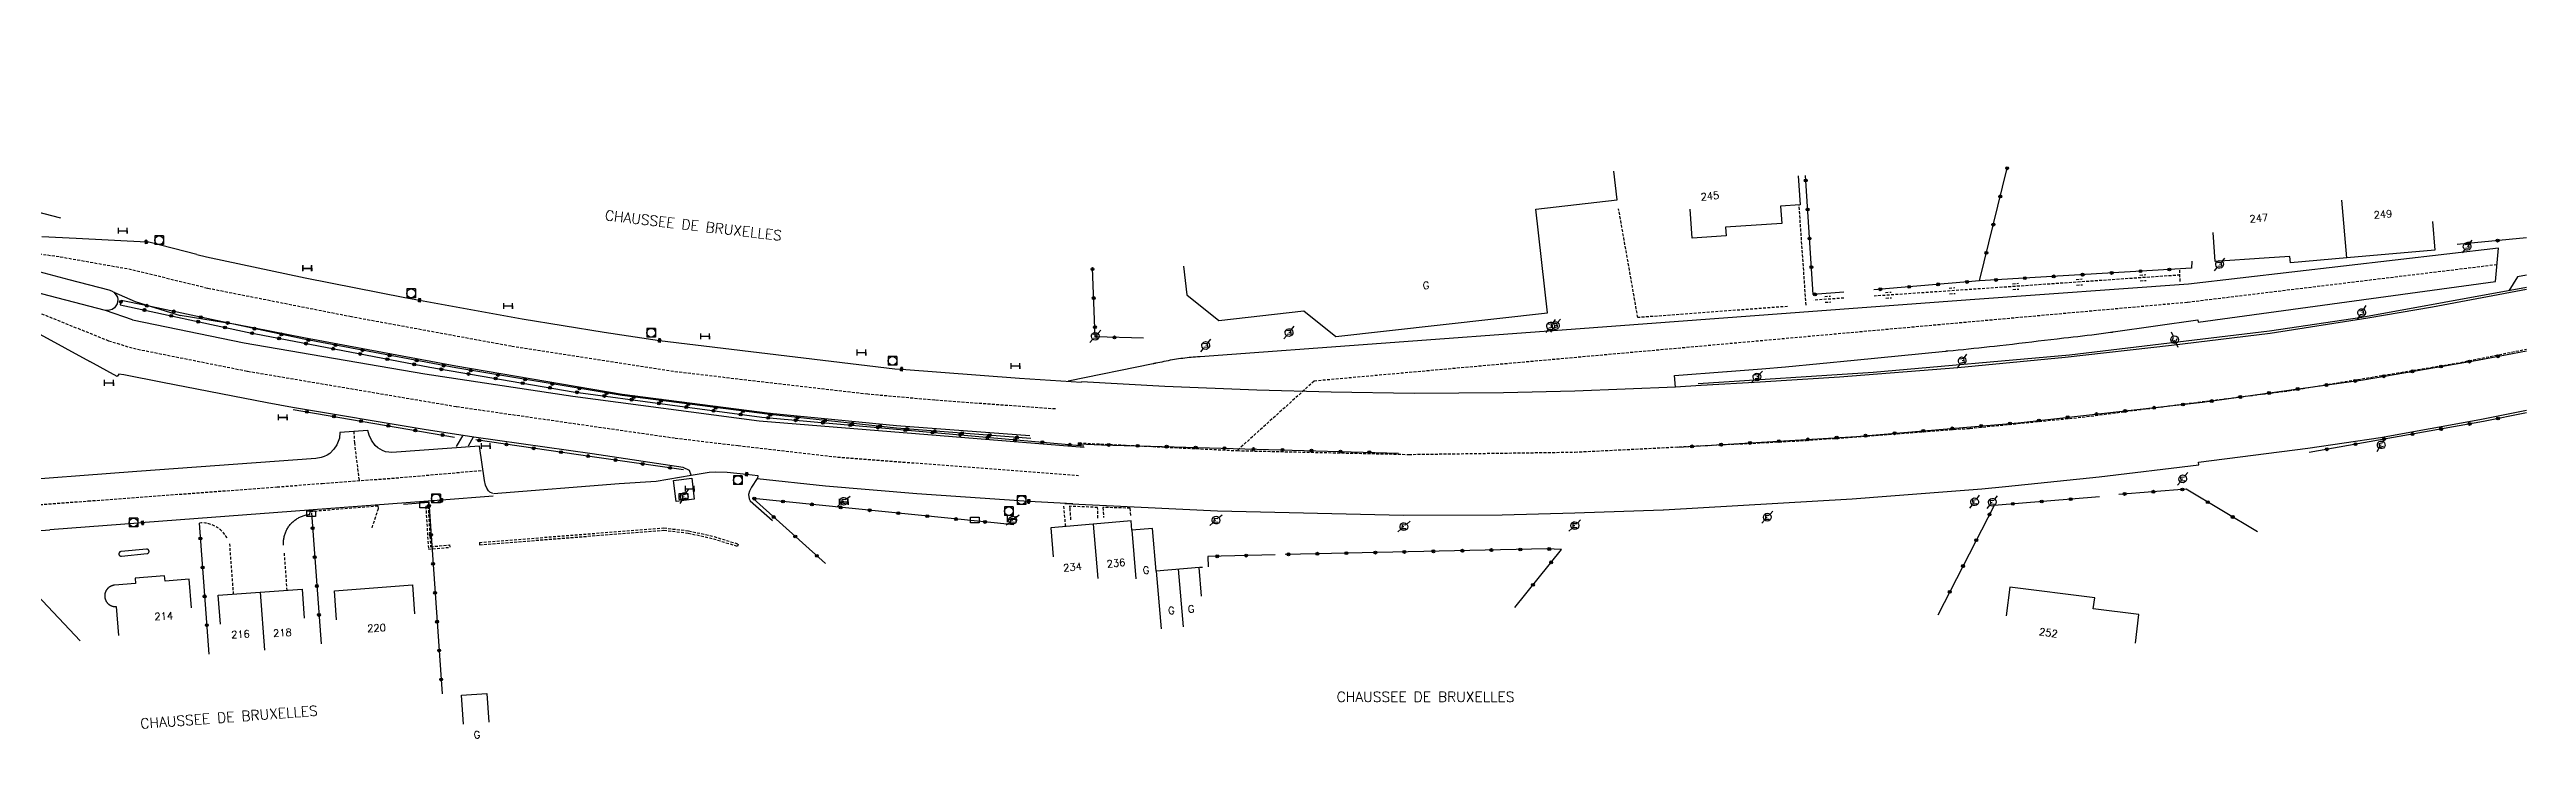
# Model space of a CAD drawing. Header units: millimetres. Extents: x 109000 to 110000, y 146999 to 148000.
# Drawn here: x 109572.7 to 110000, y 147354.7 to 147473.5 of the extents above; entities that cross this region are included whole.
import ezdxf
from ezdxf.enums import TextEntityAlignment as Align

# ---------------------------------------------------------------- set-up
doc = ezdxf.new("R2010")
doc.units = ezdxf.units.MM
doc.linetypes.add('DASHED', pattern=[0.75, 0.5, -0.25])
doc.layers.get('0').update_dxf_attribs({"linetype": 'CONTINUOUS'})
for name, color, linetype in [('W0001', 6, 'DASHED'), ('W0008', 7, 'CONTINUOUS'), ('W0100', 7, 'CONTINUOUS'), ('W0112', 1, 'DASHED'), ('W0211', 2, 'CONTINUOUS'), ('W0220', 5, 'DASHED'), ('W0322', 7, 'CONTINUOUS'), ('W0400', 7, 'CONTINUOUS'), ('W0420', 7, 'CONTINUOUS'), ('W0471', 7, 'CONTINUOUS'), ('W0989', 7, 'CONTINUOUS'), ('W0991', 7, 'CONTINUOUS'), ('W1102', 7, 'CONTINUOUS'), ('W1471', 7, 'CONTINUOUS'), ('W1474', 7, 'CONTINUOUS')]:
    doc.layers.add(name, color=color, linetype=linetype)
doc.styles.get("Standard").update_dxf_attribs({"font": 'romans.shx', "width": 0.85})

# ---------------------------------------------------------------- blocks, each defined once
blk = doc.blocks.new('T1474')
at = {"color": 0, "linetype": 'Continuous', "flags": 128}
for points in [[(-0.75, -0.5), (-0.75, 0.5)], [(-0.75, 0), (0.75, 0)], [(0.75, 0), (0.75, -0.5), (0.75, 0.5)]]:
    blk.add_lwpolyline(points, dxfattribs=at)
blk = doc.blocks.new('T420')
for p, q in [((0.75, 0.75), (-0.75, 0.75)), ((-0.75, 0.75), (-0.75, -0.75)), ((0.75, 0.75), (0.75, -0.75)), ((0.75, -0.75), (-0.75, -0.75))]:
    blk.add_line(p, q)
blk.add_ellipse((0, 0), major_axis=(-0.53, 0.53), ratio=1, start_param=3.926991, end_param=10.210176)
blk = doc.blocks.new('T1471')
at = {"color": 0, "linetype": 'Continuous', "flags": 128}
blk.add_lwpolyline([(-0.75, -0.5), (-0.75, 0.5), (0.75, 0.5), (0.75, -0.5), (-0.75, -0.5)], dxfattribs=at)
blk = doc.blocks.new('T400')
for p, q in [((-0.15, 0.3), (0.15, 0.3)), ((-0.15, -0.25), (-0.15, 0.3)), ((-0.15, 0.15), (0.15, 0.15)), ((-0.15, 0), (0.15, 0)), ((0.15, 0.3), (0.15, -0.25)), ((-0.15, -0.15), (0.15, -0.15)), ((-0.15, -0.25), (-0.15, -0.3)), ((-0.15, -0.3), (0.15, -0.3)), ((0.15, -0.3), (0.15, -0.25))]:
    blk.add_line(p, q)
blk = doc.blocks.new('t322o')
at = {"color": 0, "linetype": 'Continuous'}
for radius in [0.25, 0.15]:
    blk.add_circle((0, 0), radius, dxfattribs=at)
blk = doc.blocks.new('T471')
for p, q in [((-0.333334, 0.333334), (-0.333334, -0.333334)), ((-0.333334, 0.333334), (0.333334, 0.333334)), ((-0.333334, 0), (0, 0)), ((0.500001, 0.500001), (1.000002, 1.000002)), ((-0.500001, -0.500001), (-1.000002, -1.000002)), ((-0.333334, -0.333334), (0.333334, -0.333334))]:
    blk.add_line(p, q)
blk.add_ellipse((0, 0), major_axis=(0.471405, 0.471405), ratio=1, start_param=5.4977871438, end_param=11.780972451)

msp = doc.modelspace()

# ---------------------------------------------------------------- linework, layer by layer
at = {"layer": 'W0001'}
for points in [[(109746.25, 147411.52), (109725.4, 147413.03), (109713.85, 147414.06), (109680.35, 147417.96), (109652.35, 147422.33), (109624.78, 147427.4), (109599.93, 147432.32), (109586.85, 147435.53), (109574.36, 147437.74), (109564.26, 147439.16), (109554.02, 147438.54), (109541.36, 147436.18), (109531.37, 147436.75)], [(109994.91, 147436.39), (109941.49, 147429.89), (109790.85, 147416.33), (109777.57, 147404.34)], [(109538.7, 147419.33), (109543.82, 147423.95), (109550.81, 147427.5), (109558.11, 147429.37), (109562.67, 147429.74), (109568.51, 147429.07), (109582.89, 147423.29), (109587.16, 147421.98), (109606.88, 147418.04), (109642.93, 147411.94), (109680.63, 147406.51), (109691.52, 147405.2), (109708.66, 147403.24), (109750.21, 147400.06)], [(109750.31, 147405.67), (109777.58, 147404.34), (109807.2, 147403.69), (109835.83, 147404.09), (109875.73, 147406.09), (109903.98, 147408.19), (109923.38, 147410.11), (109941.08, 147412.42), (109959.03, 147414.66), (109987.88, 147419.41), (110000, 147421.84)], [(109625.2, 147407.66), (109625.29, 147405.7), (109626.1, 147399.17)], [(109469.73, 147391.23), (109486.36, 147388.61), (109505.98, 147390.22), (109579.38, 147395.66), (109611.95, 147398.08), (109619.75, 147398.7), (109632.46, 147399.63), (109647.46, 147400.95)]]:
    msp.add_lwpolyline(points, dxfattribs=at)
at = {"layer": 'W0008'}
for p, q in [((109642.92, 147405.03), (109644, 147406.92)), ((109645.78, 147406.65), (109644.93, 147405.11))]:
    msp.add_line(p, q, dxfattribs=at)
for points in [[(109598.1, 147438.17), (109589.81, 147440.28), (109589.42, 147440.29), (109577.28, 147440.89), (109571.37, 147441.23)], [(110000, 147432.11), (109983.8, 147429.09), (109983.79, 147429.09), (109972.62, 147427.2), (109955.76, 147424.55), (109938.75, 147422.47), (109920.43, 147420.38), (109901.93, 147418.64), (109881.52, 147417.03), (109867.78, 147416.12), (109857.6, 147415.55), (109857.59, 147415.55), (109853.2, 147415.31), (109853.05, 147417.27), (109862.08, 147417.98), (109862.09, 147417.98), (109868.08, 147418.45), (109872.16, 147418.81), (109872.17, 147418.81), (109884.04, 147419.94), (109899.8, 147421.5), (109899.84, 147421.5), (109899.88, 147421.5), (109899.92, 147421.5), (109899.96, 147421.52), (109900, 147421.52), (109900.04, 147421.52), (109900.08, 147421.52), (109900.12, 147421.53), (109900.16, 147421.53), (109900.19, 147421.53), (109901.09, 147421.62), (109901.98, 147421.72), (109902.88, 147421.8), (109903.77, 147421.89), (109904.66, 147421.98), (109905.55, 147422.08), (109906.45, 147422.17), (109907.34, 147422.28), (109908.23, 147422.38), (109909.13, 147422.47), (109910.23, 147422.59), (109911.34, 147422.72), (109912.45, 147422.86), (109913.55, 147422.98), (109914.66, 147423.11), (109915.76, 147423.25), (109916.86, 147423.38), (109917.97, 147423.5), (109919.07, 147423.62), (109920.17, 147423.77), (109920.98, 147423.86), (109921.79, 147423.94), (109922.6, 147424.03), (109923.41, 147424.12), (109924.22, 147424.23), (109925.03, 147424.33), (109925.84, 147424.42), (109926.64, 147424.53), (109927.45, 147424.64), (109928.26, 147424.75), (109928.26, 147424.75), (109928.3, 147424.75), (109928.34, 147424.75), (109928.39, 147424.77), (109928.44, 147424.77), (109928.48, 147424.78), (109928.52, 147424.78), (109928.57, 147424.78), (109928.62, 147424.8), (109928.66, 147424.8), (109928.7, 147424.81), (109943.3, 147426.89), (109943.38, 147426.47), (109994.64, 147433.53), (109995.17, 147439.25), (109941.7, 147433.03), (109904.84, 147430.39), (109886.96, 147429.08), (109833.62, 147425.14), (109771.19, 147420.53), (109771.14, 147420.53), (109771.09, 147420.52), (109771.05, 147420.52), (109771.01, 147420.52), (109770.96, 147420.52), (109770.91, 147420.52), (109770.87, 147420.5), (109770.83, 147420.5), (109770.78, 147420.5), (109770.73, 147420.5), (109770.73, 147420.5), (109770.38, 147420.47), (109770.01, 147420.44), (109769.65, 147420.41), (109769.29, 147420.38), (109768.93, 147420.33), (109768.56, 147420.3), (109768.2, 147420.25), (109767.84, 147420.2), (109767.48, 147420.16), (109767.12, 147420.11), (109766.77, 147420.05), (109766.4, 147419.98), (109766.04, 147419.92), (109765.68, 147419.84), (109765.32, 147419.78), (109764.95, 147419.7), (109764.59, 147419.62), (109764.23, 147419.55), (109763.88, 147419.48), (109763.52, 147419.41), (109763.52, 147419.41), (109763.47, 147419.39), (109763.43, 147419.39), (109763.38, 147419.38), (109763.34, 147419.38), (109763.3, 147419.36), (109763.25, 147419.34), (109763.21, 147419.34), (109763.16, 147419.33), (109763.12, 147419.33), (109763.08, 147419.31), (109748.45, 147416.3)], [(109568.24, 147435.91), (109576.05, 147433.85), (109582.91, 147432.06), (109583.37, 147431.89), (109583.8, 147431.67), (109584.22, 147431.17), (109584.41, 147430.8), (109584.51, 147430.4), (109584.37, 147429.64), (109583.93, 147428.95), (109583.48, 147428.66), (109582.83, 147428.48), (109582.44, 147428.5)], [(109598.1, 147438.17), (109599.79, 147437.75), (109616.8, 147434.12), (109633.98, 147430.74), (109636.53, 147430.27), (109654.25, 147427.05), (109668.38, 147424.77), (109677.93, 147423.33), (109718.52, 147418.46), (109719.67, 147418.37), (109740.03, 147416.82), (109750.7, 147416.17)], [(109586.99, 147426.89), (109582.33, 147428.52), (109568.65, 147432.05)], [(109583.8, 147431.67), (109587.45, 147430.06), (109595.22, 147427.66)], [(109566.72, 147426.75), (109579.65, 147419.7)], [(109586.99, 147426.89), (109606.26, 147422.94), (109637.47, 147417.58), (109662.98, 147413.71), (109695.12, 147409.5), (109751.17, 147404.94)], [(109741.8, 147406.87), (109718.79, 147408.64), (109696.97, 147410.74), (109671.51, 147414.02), (109642.81, 147418.88), (109616.6, 147423.77), (109604.86, 147426.11), (109595.22, 147427.66)], [(109683.41, 147400.11), (109683.12, 147400.92), (109682, 147401.41), (109666.29, 147403.8), (109645.88, 147406.65), (109637.31, 147408.01), (109614.61, 147411.8), (109610.26, 147412.57), (109592.17, 147416.1), (109585.54, 147417.43), (109584.64, 147417.52), (109584.38, 147417.11), (109579.65, 147419.7)], [(109853.2, 147415.31), (109835.85, 147414.58), (109823.51, 147414.33), (109808.1, 147414.17), (109793.8, 147414.4), (109793.8, 147414.4), (109780.96, 147414.76), (109765.08, 147415.39), (109750.7, 147416.18)], [(109747.85, 147395.25), (109774.19, 147393.94), (109774.2, 147393.94), (109806.3, 147393.2), (109823.27, 147393.28), (109835.81, 147393.61), (109851.1, 147394.12), (109851.11, 147394.12), (109883.68, 147396.06), (109890.34, 147396.56), (109906.04, 147397.73), (109910.12, 147398.16), (109926.31, 147399.84), (109943.49, 147401.89), (109943.41, 147402.38), (109962.31, 147404.77), (109962.31, 147404.77), (109974.84, 147406.59), (109991.97, 147409.7), (110000, 147411.3)], [(109649.19, 147396.95), (109648.68, 147397.17), (109648.43, 147397.42), (109648.13, 147397.86), (109647.89, 147398.39), (109647.72, 147399.18), (109646.86, 147405.1), (109631.75, 147404.02), (109631.21, 147404.05), (109630.67, 147404.12), (109630.15, 147404.35), (109629.34, 147404.85), (109628.88, 147405.23), (109628.27, 147406.12), (109627.83, 147406.99), (109627.63, 147407.83), (109622.76, 147407.49), (109622.7, 147406.48), (109622.24, 147405.35), (109621.76, 147404.58), (109621.04, 147403.85), (109620.6, 147403.56), (109620.08, 147403.33), (109619.59, 147403.15), (109618.63, 147402.97), (109587.76, 147400.75), (109563.48, 147398.93)], [(109683.39, 147400.13), (109686.5, 147400.63), (109687.62, 147400.7), (109689.62, 147400.65), (109692.96, 147400.26), (109694.91, 147400.04), (109694.81, 147399.52)], [(109649.21, 147396.47), (109640.34, 147395.79), (109589.21, 147391.95), (109588.76, 147391.9), (109572.73, 147390.68)], [(109649.31, 147396.96), (109670.95, 147398.7), (109677.34, 147399.1), (109683.41, 147400.1)], [(109683.93, 147395.97), (109680.81, 147395.6), (109680.32, 147399.18), (109683.51, 147399.59), (109683.93, 147395.97)], [(109694.8, 147399.54), (109693.78, 147398.04), (109693.44, 147397.37), (109693.31, 147396.78), (109693.42, 147396.01), (109693.58, 147395.71), (109697.44, 147392.28)], [(109749.26, 147395.17), (109741.62, 147395.6), (109722.34, 147396.89), (109706.59, 147398.24), (109694.79, 147399.5)], [(109464.31, 147382.84), (109464.76, 147382.87), (109494.66, 147385.02), (109502.46, 147385.58), (109541.15, 147388.33), (109572.73, 147390.68)], [(109562.18, 147388.26), (109577.99, 147371.56)], [(109585.11, 147386.15), (109589.56, 147386.58), (109589.6, 147386.59), (109589.64, 147386.61), (109589.67, 147386.62), (109589.71, 147386.65), (109589.74, 147386.69), (109589.78, 147386.72), (109589.81, 147386.75), (109589.83, 147386.78), (109589.85, 147386.83), (109589.86, 147386.87), (109589.87, 147386.9), (109589.87, 147386.95), (109589.87, 147387), (109589.87, 147387.04), (109589.85, 147387.09), (109589.84, 147387.12), (109589.82, 147387.17), (109589.8, 147387.2), (109589.77, 147387.23), (109589.74, 147387.26), (109589.71, 147387.29), (109589.67, 147387.31), (109589.63, 147387.34), (109589.59, 147387.34), (109589.54, 147387.36), (109589.49, 147387.36), (109589.46, 147387.36), (109589.45, 147387.36), (109585.05, 147386.94), (109585.01, 147386.94), (109584.96, 147386.92), (109584.92, 147386.9), (109584.89, 147386.89), (109584.85, 147386.87), (109584.81, 147386.84), (109584.78, 147386.81), (109584.75, 147386.78), (109584.72, 147386.75), (109584.71, 147386.7), (109584.69, 147386.67), (109584.67, 147386.62), (109584.67, 147386.58), (109584.67, 147386.53), (109584.67, 147386.48), (109584.68, 147386.45), (109584.7, 147386.4), (109584.71, 147386.36), (109584.74, 147386.33), (109584.76, 147386.29), (109584.79, 147386.26), (109584.83, 147386.23), (109584.86, 147386.2), (109584.9, 147386.19), (109584.94, 147386.17), (109584.99, 147386.15), (109585.03, 147386.15), (109585.07, 147386.15), (109585.11, 147386.15)]]:
    msp.add_lwpolyline(points, dxfattribs=at)
at = {"layer": 'W0100'}
for points in [[(109768.33, 147436.17), (109768.89, 147431.2), (109774.43, 147426.76), (109789.07, 147428.45), (109794.58, 147424.03), (109831.12, 147428.11), (109829.13, 147446), (109843.14, 147447.56), (109842.58, 147452.53)], [(109874.35, 147451.7), (109874.71, 147446.72), (109871.32, 147446.48), (109871.53, 147443.53), (109861.85, 147442.86), (109861.96, 147441.39), (109856.1, 147440.98), (109855.74, 147445.97)], [(109983.78, 147443.87), (109984.21, 147438.89), (109969.01, 147437.58), (109959.29, 147436.72), (109959.19, 147437.83), (109954.77, 147437.5), (109946.28, 147436.95), (109945.96, 147441.94)], [(109771.44, 147379.23), (109771.01, 147384.22), (109763.6, 147383.58), (109762.99, 147390.9), (109759.42, 147390.61), (109759.29, 147392.23), (109752.74, 147391.69), (109745.42, 147391.04), (109745.85, 147386.06)], [(109597.21, 147377.22), (109596.8, 147382.2), (109592.63, 147381.86), (109592.55, 147382.76), (109587.49, 147382.37), (109587.56, 147381.45), (109583.91, 147381.14), (109583.85, 147381.14), (109583.78, 147381.12), (109583.72, 147381.12), (109583.67, 147381.11), (109583.6, 147381.09), (109583.54, 147381.08), (109583.49, 147381.06), (109583.43, 147381.03), (109583.37, 147381.01), (109583.32, 147380.98), (109583.26, 147380.97), (109583.21, 147380.94), (109583.15, 147380.9), (109583.1, 147380.87), (109583.05, 147380.84), (109582.99, 147380.79), (109582.95, 147380.76), (109582.9, 147380.73), (109582.85, 147380.69), (109582.81, 147380.64), (109582.76, 147380.61), (109582.72, 147380.56), (109582.68, 147380.51), (109582.64, 147380.47), (109582.6, 147380.42), (109582.57, 147380.37), (109582.53, 147380.31), (109582.5, 147380.26), (109582.47, 147380.22), (109582.44, 147380.15), (109582.41, 147380.11), (109582.39, 147380.04), (109582.36, 147379.98), (109582.34, 147379.94), (109582.32, 147379.87), (109582.3, 147379.81), (109582.28, 147379.75), (109582.27, 147379.7), (109582.26, 147379.64), (109582.24, 147379.58), (109582.24, 147379.51), (109582.24, 147379.45), (109582.23, 147379.39), (109582.23, 147379.33), (109582.23, 147379.26), (109582.23, 147379.2), (109582.24, 147379.14), (109582.24, 147379.08), (109582.24, 147379.03), (109582.26, 147378.97), (109582.27, 147378.9), (109582.28, 147378.84), (109582.3, 147378.78), (109582.32, 147378.72), (109582.34, 147378.67), (109582.36, 147378.61), (109582.39, 147378.54), (109582.41, 147378.5), (109582.43, 147378.44), (109582.46, 147378.39), (109582.49, 147378.33), (109582.53, 147378.28), (109582.57, 147378.23), (109582.6, 147378.19), (109582.64, 147378.14), (109582.67, 147378.09), (109582.71, 147378.04), (109582.76, 147378), (109582.8, 147377.95), (109582.85, 147377.9), (109582.89, 147377.87), (109582.94, 147377.83), (109582.99, 147377.79), (109583.04, 147377.76), (109583.09, 147377.72), (109583.14, 147377.69), (109583.2, 147377.65), (109583.25, 147377.64), (109583.31, 147377.61), (109583.36, 147377.58), (109583.42, 147377.56), (109583.48, 147377.54), (109583.53, 147377.51), (109583.6, 147377.5), (109583.66, 147377.48), (109583.71, 147377.47), (109583.78, 147377.47), (109583.84, 147377.45), (109583.9, 147377.45), (109583.96, 147377.44), (109584.02, 147377.44), (109584.08, 147377.44), (109584.14, 147377.44), (109584.2, 147377.44), (109584.59, 147372.45)], [(109602.18, 147374.4), (109601.82, 147379.4), (109616.27, 147380.47), (109616.64, 147375.48)], [(109622.23, 147375.19), (109621.85, 147380.17), (109635.32, 147381.19), (109635.69, 147376.2)], [(109932.53, 147371.12), (109933.14, 147376.09), (109925.28, 147377.08), (109925.52, 147378.97), (109910.89, 147380.79), (109910.27, 147375.84)], [(109644.12, 147357.2), (109643.78, 147362.19), (109648.16, 147362.48), (109648.49, 147357.5)]]:
    msp.add_lwpolyline(points, dxfattribs=at)
at = {"layer": 'W0112'}
for p, q in [((109641.69, 147388.08), (109641.73, 147387.68)), ((109646.85, 147388.51), (109646.88, 147388.11)), ((109691.49, 147388.24), (109691.37, 147387.86))]:
    msp.add_line(p, q, dxfattribs=at)
for points in [[(109872.54, 147429.2), (109846.7, 147427.28), (109843.39, 147446.06)], [(109875.73, 147429.42), (109874.52, 147446.7)], [(109940.24, 147433.5), (109940.21, 147435.47)], [(109613.08, 147388.03), (109613.07, 147388.08), (109613.07, 147388.25), (109613.07, 147388.4), (109613.07, 147388.58), (109613.07, 147388.73), (109613.09, 147388.9), (109613.1, 147389.06), (109613.13, 147389.22), (109613.16, 147389.39), (109613.19, 147389.54), (109613.24, 147389.7), (109613.28, 147389.86), (109613.33, 147390.01), (109613.39, 147390.17), (109613.45, 147390.33), (109613.51, 147390.47), (109613.58, 147390.62), (109613.66, 147390.76), (109613.74, 147390.9), (109613.82, 147391.04), (109613.91, 147391.19), (109614, 147391.31), (109614.1, 147391.45), (109614.21, 147391.58), (109614.32, 147391.7), (109614.42, 147391.81), (109614.53, 147391.94), (109614.66, 147392.04), (109614.78, 147392.15), (109614.9, 147392.26), (109615.03, 147392.36), (109615.17, 147392.45), (109615.3, 147392.54), (109615.44, 147392.64), (109615.58, 147392.72), (109615.72, 147392.79), (109615.87, 147392.87), (109616.02, 147392.94), (109616.17, 147393), (109616.32, 147393.06), (109616.48, 147393.11), (109616.64, 147393.17), (109616.79, 147393.2), (109616.95, 147393.25), (109617.11, 147393.28), (109617.27, 147393.29), (109617.43, 147393.33), (109617.6, 147393.34), (109617.65, 147393.87), (109629.34, 147394.84), (109629.41, 147394.33), (109628.26, 147390.94)], [(109637.61, 147394.74), (109638.01, 147394.8), (109638.43, 147387.78), (109641.69, 147388.08)], [(109637.61, 147394.74), (109638.06, 147387.34), (109641.73, 147387.68)], [(109747.63, 147394.79), (109747.94, 147391.26)], [(109753.55, 147392.72), (109753.51, 147394.54), (109748.67, 147394.75), (109748.7, 147394.42), (109748.85, 147392.29)], [(109759.22, 147393.17), (109759.13, 147394.42), (109754.43, 147394.54), (109754.53, 147392.83)], [(109603.74, 147388.29), (109604.39, 147379.59)], [(109646.85, 147388.51), (109678.68, 147391.02), (109680.2, 147390.83), (109682.95, 147390.53), (109687.34, 147389.53), (109691.49, 147388.24)], [(109646.88, 147388.11), (109678.68, 147390.62), (109680.16, 147390.44), (109682.88, 147390.13), (109687.24, 147389.14), (109691.37, 147387.86)], [(109613.17, 147386.69), (109613.64, 147380.26)], [(109771.62, 147384.2), (109771.01, 147384.22)]]:
    msp.add_lwpolyline(points, dxfattribs=at)
msp.add_arc((109598.98, 147386.95), 4.93, 28.19, 95.1862, dxfattribs=at)
at = {"layer": 'W0211'}
msp.add_lwpolyline([(110000, 147434.62), (109998.45, 147434.3), (109996.97, 147431.91)], dxfattribs=at)
at = {"layer": 'W0220'}
for points in [[(109940.26, 147434.61), (109887.45, 147430.98)], [(109933.31, 147434.62), (109934.31, 147434.7)], [(109882.26, 147430.65), (109876.99, 147430.26)], [(109878.95, 147430.92), (109879.94, 147430.98)], [(109889.41, 147431.62), (109890.41, 147431.69)], [(109889.48, 147430.62), (109890.48, 147430.7)], [(109900.39, 147432.37), (109901.39, 147432.44)], [(109900.46, 147431.37), (109901.45, 147431.45)], [(109911.36, 147433.12), (109912.35, 147433.2)], [(109911.42, 147432.12), (109912.42, 147432.2)], [(109922.33, 147433.87), (109923.33, 147433.95)], [(109922.4, 147432.87), (109923.4, 147432.95)], [(109933.38, 147433.64), (109934.37, 147433.7)], [(109879.02, 147429.92), (109880.02, 147429.98)]]:
    msp.add_lwpolyline(points, dxfattribs=at)
at = {"layer": 'W0322'}
msp.add_line((109614.75, 147411.43), (109642.55, 147406.69), dxfattribs=at)
for points in [[(109574.67, 147444.45), (109560.68, 147448.04), (109522.06, 147458.07), (109461.13, 147473.49)], [(109882.24, 147431.64), (109876.96, 147431.25), (109875.6, 147451.79)], [(109905.64, 147433.61), (109910.42, 147453.03)], [(110000, 147441.03), (109988.04, 147439.89)], [(109761.42, 147423.73), (109753.1, 147423.97), (109752.63, 147435.81)], [(109942.3, 147437), (109942.21, 147435.81), (109905.64, 147433.61), (109905.64, 147433.61), (109887.42, 147432.08)], [(110000, 147432.48), (109971.62, 147427.27), (109955.7, 147424.94), (109921.15, 147420.78), (109887.28, 147417.83), (109857.11, 147415.84)], [(109741.99, 147406.44), (109718.84, 147408.23), (109696.99, 147410.55), (109671.51, 147413.83), (109642.82, 147418.61), (109616.55, 147423.56), (109589.3, 147429.37), (109585.06, 147430.21), (109584.91, 147429.48), (109606.78, 147424.76), (109638.29, 147418.71), (109663.05, 147414.5), (109695.57, 147410.1), (109751.13, 147405.15)], [(109853.62, 147404.92), (109884.42, 147406.78), (109912.31, 147409.14), (109944.12, 147412.67), (109971.81, 147416.55), (109991.56, 147419.94), (110000, 147421.56)], [(110000, 147410.88), (109992.59, 147409.38), (109962.49, 147404.03)], [(109682.09, 147401.05), (109666.3, 147403.3), (109646.25, 147406.18)], [(109750.3, 147405.51), (109754.18, 147405.36), (109758.07, 147405.23), (109758.07, 147405.23), (109758.12, 147405.23), (109758.17, 147405.22), (109758.22, 147405.22), (109758.27, 147405.22), (109758.32, 147405.22), (109758.37, 147405.22), (109758.42, 147405.22), (109758.47, 147405.22), (109758.53, 147405.22), (109758.57, 147405.22), (109758.57, 147405.22), (109805.39, 147403.92)], [(109739.04, 147391.54), (109694.07, 147396.09), (109706.56, 147384.86)], [(109926.35, 147396.37), (109908.16, 147394.9), (109898.45, 147375.97)], [(109953.62, 147390.34), (109941.27, 147397.69), (109929.69, 147396.79)], [(109598.53, 147391.86), (109600.2, 147369.25)], [(109617.89, 147393.64), (109619.55, 147371.03)], [(109633.78, 147395.14), (109638.11, 147395.45), (109640.43, 147362.4)], [(109784.14, 147386.37), (109772.53, 147386.08), (109772.58, 147384.29)], [(109825.46, 147377.31), (109833.56, 147387.31), (109831, 147387.39), (109785.85, 147386.45)]]:
    msp.add_lwpolyline(points, dxfattribs=at)
at = {"layer": 'W1102'}
for points in [[(109969.01, 147437.58), (109968.15, 147447.54)], [(109752.74, 147391.69), (109753.54, 147382.32)], [(109759.42, 147390.61), (109760.11, 147382.26)], [(109763.6, 147383.58), (109764.46, 147373.61)], [(109767.4, 147383.9), (109768.26, 147373.94)], [(109609.04, 147379.94), (109609.78, 147369.95)]]:
    msp.add_lwpolyline(points, dxfattribs=at)

# ---------------------------------------------------------------- block references
at = {"layer": 'W0322'}
for p, rotation in [((109910.42, 147453.03), 76.16988980698416), ((109875.66, 147450.92), 93.78521991895387), ((109909.22, 147448.17), 76.16988980698416), ((109875.99, 147445.93), 93.78521991895387), ((109908.03, 147443.32), 76.16988980698416), ((109876.32, 147440.94), 93.78521991895387), ((109990.05, 147440.08), 185.4477692159277), ((109995.02, 147440.56), 185.4477692159277), ((109752.63, 147435.64), 92.30438487283104), ((109876.65, 147435.95), 93.78521991895387), ((109906.83, 147438.46), 76.16988980698416), ((109918.45, 147434.38), 183.4467531584028), ((109923.44, 147434.68), 183.4467531584028), ((109928.43, 147434.98), 183.4467531584028), ((109933.42, 147435.28), 183.4467531584028), ((109938.41, 147435.58), 183.4467531584028), ((109585.01, 147429.98), 258.1942836931134), ((109752.84, 147430.65), 92.30438487283104), ((109877.25, 147431.27), 184.2372352466345), ((109888.53, 147432.17), 184.8041628102496), ((109893.51, 147432.59), 184.8041628102496), ((109898.5, 147433.01), 184.8041628102496), ((109903.48, 147433.43), 184.8041628102496), ((109908.47, 147433.78), 183.4467531584028), ((109913.46, 147434.08), 183.4467531584028), ((109589.06, 147428.59), 347.8072630038292), ((109589.49, 147429.33), 167.9605873735236), ((109593.7, 147427.58), 347.8072630038292), ((109594.13, 147428.34), 167.9605873735236), ((109598.34, 147426.58), 347.8072630038292), ((109598.78, 147427.35), 167.9605873735236), ((109603.42, 147426.36), 167.9605873735236), ((109602.99, 147425.58), 347.8072630038292), ((109607.63, 147424.59), 349.1363503164079), ((109608.07, 147425.37), 167.9605873735236), ((109612.3, 147423.7), 349.1363503164079), ((109612.71, 147424.38), 167.9605873735236), ((109616.96, 147422.8), 349.1363503164079), ((109617.36, 147423.41), 169.3354534262641), ((109621.63, 147421.91), 349.1363503164079), ((109622.03, 147422.53), 169.3354534262641), ((109626.7, 147421.65), 169.3354534262641), ((109753.04, 147425.65), 92.30438487283104), ((109756.42, 147423.87), 178.3847732048055), ((109626.29, 147421.01), 349.1363503164079), ((109630.96, 147420.12), 349.1363503164079), ((109631.37, 147420.77), 169.3354534262641), ((109635.62, 147419.22), 349.1363503164079), ((109636.04, 147419.89), 169.3354534262641), ((109640.29, 147418.37), 350.3440690290777), ((109640.7, 147419.01), 169.3354534262641), ((109644.98, 147417.57), 350.3440690290777), ((109645.38, 147418.18), 170.5256156428258), ((109650.07, 147417.4), 170.5256156428258), ((109975.39, 147417.16), 9.741347053725043), ((109980.32, 147418.01), 9.741347053725043), ((109985.25, 147418.85), 9.741347053725043), ((109990.18, 147419.7), 9.741347053725043), ((109995.09, 147420.62), 10.90126765303007), ((109649.66, 147416.77), 350.3440690290777), ((109654.34, 147415.98), 350.3440690290777), ((109654.75, 147416.62), 170.5256156428258), ((109659.02, 147415.18), 350.3440690290777), ((109659.43, 147415.84), 170.5256156428258), ((109663.71, 147414.41), 352.2941582907238), ((109664.12, 147415.06), 170.5256156428258), ((109668.42, 147413.77), 352.2941582907238), ((109668.81, 147414.28), 170.5256156428258), ((109673.12, 147413.13), 352.2941582907238), ((109673.5, 147413.57), 172.6674237686499), ((109678.21, 147412.96), 172.6674237686499), ((109945.7, 147412.89), 7.964858369894331), ((109950.65, 147413.59), 7.964858369894331), ((109955.6, 147414.28), 7.964858369894331), ((109960.55, 147414.97), 7.964858369894331), ((109965.51, 147415.66), 7.964858369894331), ((109970.46, 147416.36), 7.964858369894331), ((109617.09, 147411.03), 350.314286037234), ((109621.77, 147410.23), 350.314286037234), ((109626.45, 147409.43), 350.314286037234), ((109631.14, 147408.63), 350.314286037234), ((109677.83, 147412.5), 352.2941582907238), ((109682.54, 147411.86), 352.2941582907238), ((109682.92, 147412.36), 172.6674237686499), ((109687.25, 147411.22), 352.2941582907238), ((109687.64, 147411.75), 172.6674237686499), ((109691.95, 147410.59), 352.2941582907238), ((109692.35, 147411.14), 172.6674237686499), ((109696.67, 147410), 354.9082795554991), ((109697.06, 147410.54), 173.9531203983561), ((109701.4, 147409.58), 354.9082795554991), ((109701.78, 147410.04), 173.9531203983561), ((109706.13, 147409.16), 354.9082795554991), ((109706.51, 147409.54), 173.9531203983561), ((109710.86, 147408.73), 354.9082795554991), ((109711.23, 147409.04), 173.9531203983561), ((109910.91, 147409.02), 4.835208998613131), ((109915.89, 147409.54), 6.335644047501795), ((109920.86, 147410.09), 6.335644047501795), ((109925.83, 147410.64), 6.335644047501795), ((109930.8, 147411.19), 6.335644047501795), ((109935.77, 147411.74), 6.335644047501795), ((109940.73, 147412.3), 6.335644047501795), ((109990.19, 147408.95), 190.0689868002918), ((109995.1, 147409.88), 191.4375351580249), ((109635.82, 147407.83), 350.314286037234), ((109640.5, 147407.04), 350.314286037234), ((109646.83, 147406.1), 171.8170731028143), ((109651.53, 147405.42), 171.8170731028143), ((109656.23, 147404.75), 171.8170731028143), ((109715.59, 147408.31), 354.9082795554991), ((109715.95, 147408.54), 173.9531203983561), ((109720.32, 147407.89), 354.9082795554991), ((109720.68, 147408.09), 175.5767799403016), ((109725.05, 147407.47), 354.9082795554991), ((109725.42, 147407.72), 175.5767799403016), ((109729.79, 147407.05), 354.9082795554991), ((109730.15, 147407.36), 175.5767799403016), ((109734.52, 147406.63), 354.9082795554991), ((109734.89, 147406.99), 175.5767799403016), ((109739.25, 147406.2), 354.9082795554991), ((109739.62, 147406.62), 175.5767799403016), ((109743.98, 147405.78), 354.9082795554991), ((109748.71, 147405.36), 354.9082795554991), ((109750.42, 147405.51), 357.6948341661056), ((109755.42, 147405.32), 358.1560987588516), ((109760.41, 147405.17), 358.4133399216137), ((109765.41, 147405.03), 358.4133399216137), ((109770.41, 147404.89), 358.4133399216137), ((109775.4, 147404.75), 358.4133399216137), ((109780.4, 147404.61), 358.4133399216137), ((109785.4, 147404.47), 358.4133399216137), ((109856.06, 147405.07), 3.454234871780647), ((109861.05, 147405.37), 3.454234871780647), ((109866.04, 147405.67), 3.454234871780647), ((109871.03, 147405.97), 3.454234871780647), ((109876.02, 147406.27), 3.454234871780647), ((109881.02, 147406.58), 3.454234871780647), ((109886, 147406.92), 4.835208998613131), ((109890.99, 147407.34), 4.835208998613131), ((109895.97, 147407.76), 4.835208998613131), ((109900.95, 147408.18), 4.835208998613131), ((109905.93, 147408.6), 4.835208998613131), ((109965.57, 147404.58), 190.0689868002918), ((109970.5, 147405.45), 190.0689868002918), ((109975.42, 147406.33), 190.0689868002918), ((109980.34, 147407.2), 190.0689868002918), ((109985.26, 147408.07), 190.0689868002918), ((109660.93, 147404.07), 171.8170731028143), ((109665.63, 147403.4), 171.8170731028143), ((109670.34, 147402.73), 171.8779722674337), ((109675.04, 147402.05), 171.8779722674337), ((109679.74, 147401.38), 171.8779722674337), ((109790.4, 147404.34), 358.4133399216137), ((109795.4, 147404.2), 358.4133399216137), ((109800.4, 147404.06), 358.4133399216137), ((109694.27, 147396.07), 174.2273077436378), ((109921.36, 147395.97), 184.6171160938173), ((109930.67, 147396.87), 184.3990837797039), ((109935.65, 147397.25), 184.3990837797039), ((109940.64, 147397.64), 184.3990837797039), ((109638.16, 147394.8), 274.0162793152525), ((109697.63, 147392.89), 318.0345365766596), ((109699.24, 147395.57), 174.2273077436378), ((109704.22, 147395.07), 174.2273077436378), ((109709.19, 147394.56), 174.2273077436378), ((109714.17, 147394.06), 174.2273077436378), ((109719.14, 147393.56), 174.2273077436378), ((109724.12, 147393.05), 174.2273077436378), ((109729.09, 147392.55), 174.2273077436378), ((109734.07, 147392.05), 174.2273077436378), ((109907.36, 147393.34), 242.8516082185121), ((109911.39, 147395.17), 184.6171160938173), ((109916.38, 147395.57), 184.6171160938173), ((109945.02, 147395.45), 149.2658646342459), ((109949.32, 147392.9), 149.2658646342459), ((109598.73, 147389.19), 274.2095195790542), ((109618.08, 147390.98), 274.2092489771546), ((109638.51, 147389.81), 274.0162793152525), ((109701.35, 147389.54), 318.0345365766596), ((109826.42, 147387.29), 181.1895676271123), ((109831.42, 147387.38), 178.2489501218234), ((109905.08, 147388.9), 242.8516082185121), ((109599.1, 147384.21), 274.2095195790542), ((109618.45, 147385.99), 274.2092489771546), ((109638.86, 147384.82), 274.0162793152525), ((109705.07, 147386.2), 318.0345365766596), ((109774.15, 147386.12), 181.4639857061163), ((109779.14, 147386.25), 181.4639857061163), ((109786.43, 147386.46), 181.1895676271123), ((109791.43, 147386.57), 181.1895676271123), ((109796.43, 147386.67), 181.1895676271123), ((109801.43, 147386.77), 181.1895676271123), ((109806.43, 147386.88), 181.1895676271123), ((109811.43, 147386.98), 181.1895676271123), ((109816.43, 147387.09), 181.1895676271123), ((109821.43, 147387.19), 181.1895676271123), ((109831.75, 147385.08), 51.01433015622184), ((109902.8, 147384.45), 242.8516082185121), ((109599.46, 147379.22), 274.2095195790542), ((109618.82, 147381), 274.2092489771546), ((109639.21, 147379.84), 274.0162793152525), ((109828.61, 147381.2), 51.01433015622184), ((109900.51, 147380), 242.8516082185121), ((109619.18, 147376.02), 274.2092489771546), ((109639.56, 147374.85), 274.0162793152525), ((109599.83, 147374.23), 274.2095195790542), ((109639.91, 147369.86), 274.0162793152525), ((109640.26, 147364.87), 274.0162793152525)]:
    msp.add_blockref('t322o', p, dxfattribs=dict(at, rotation=rotation))
at = {"layer": 'W0400'}
for p, rotation in [((109589.39, 147440.31), 185.6587714387595), ((109636.53, 147430.27), 169.4470178913281), ((109677.93, 147423.33), 171.4184691373026), ((109719.67, 147418.37), 175.7523117572565), ((109692.96, 147400.26), 173.2287507765202), ((109640.34, 147395.79), 4.421603423606069), ((109588.76, 147391.9), 5.860988376023206), ((109741.62, 147395.6), 356.8212650531062)]:
    msp.add_blockref('T400', p, dxfattribs=dict(at, rotation=rotation))
at = {"layer": 'W0420'}
for p in [(109591.62, 147440.61), (109635.09, 147431.46), (109676.49, 147424.67), (109718.12, 147419.84), (109639.37, 147396.11), (109691.45, 147399.27), (109740.39, 147395.82), (109587.2, 147391.96), (109738.2, 147393.92)]:
    msp.add_blockref('T420', p, dxfattribs=at)
at = {"layer": 'W0471'}
for p, rotation in [((109989.77, 147439.54), 187.0296561537806), ((109947.07, 147436.44), 184.5946794655149), ((109831.66, 147425.83), 187.8374158845028), ((109832.49, 147425.9), 187.7719736748612), ((109971.59, 147428.15), 192.1639459834354), ((109753.1, 147424.05), 182.2966505547763), ((109772.15, 147422.47), 185.0017818052121), ((109786.52, 147424.7), 185.0017817992768), ((109939.3, 147423.47), 67.37662506647068), ((109867.25, 147417.04), 181.7384423604957), ((109902.65, 147419.83), 189.426040533831), ((109974.94, 147405.34), 12.05891180321734), ((109940.7, 147399.48), 5.604178170263834), ((109682.19, 147396.44), 14.02699873360647), ((109709.72, 147395.62), 353.9237403608648), ((109904.8, 147395.53), 7.382181425057467), ((109907.84, 147395.45), 4.348059427647783), ((109738.86, 147392.36), 353.8642975308516), ((109773.91, 147392.36), 355.9718521419829), ((109806.35, 147391.25), 356.0660824547501), ((109835.83, 147391.42), 359.442446283423), ((109869.04, 147392.87), 1.465080802348094)]:
    msp.add_blockref('T471', p, dxfattribs=dict(at, rotation=rotation))
at = {"layer": 'W1471'}
for p in [(109682.05, 147396.43), (109617.86, 147393.49), (109637.33, 147394.99), (109732.32, 147392.38)]:
    msp.add_blockref('T1471', p, dxfattribs=at)
at = {"layer": 'W1474'}
for p in [(109585.33, 147442.26), (109617.15, 147435.77), (109617.21, 147435.82), (109651.84, 147429.29), (109685.81, 147424.06), (109712.79, 147421.27), (109739.33, 147418.94), (109582.96, 147416.04), (109612.95, 147410.09), (109612.95, 147410.08), (109647.99, 147405.15), (109683.18, 147397.77), (109709.71, 147395.52), (109738.69, 147392.52)]:
    msp.add_blockref('T1474', p, dxfattribs=at)

# ---------------------------------------------------------------- texts
at = {"layer": 'W0989'}
for rotation, p in [(353.3495, (109683.78, 147443.18)), (4.2479, (109603.66, 147358.4))]:
    msp.add_text('CHAUSSEE DE BRUXELLES', height=1.75, rotation=rotation, dxfattribs=at).set_placement(p, align=Align.MIDDLE)
msp.add_text('CHAUSSEE DE BRUXELLES', height=1.75, dxfattribs=at).set_placement((109810.08, 147361.89), align=Align.MIDDLE)
at = {"layer": 'W0991'}
for s, rotation, p in [('245', 6, (109859.14, 147448.24)), ('247', 5, (109953.83, 147444.42)), ('249', 5, (109975.25, 147445.1)), ('G', 6, (109810.16, 147432.83)), ('234', 6, (109749.18, 147384.27)), ('236', 6, (109756.68, 147384.95)), ('G', 6, (109761.86, 147383.73)), ('214', 3, (109592.41, 147375.81)), ('G', 6, (109766.23, 147376.77)), ('G', 6, (109769.64, 147377.04)), ('216', 3, (109605.64, 147372.68)), ('218', 3, (109612.88, 147372.95)), ('220', 3, (109629.11, 147373.77)), ('252', 352, (109917.54, 147372.95)), ('G', 3, (109646.44, 147355.35))]:
    msp.add_text(s, height=1.25, rotation=rotation, dxfattribs=at).set_placement(p, align=Align.MIDDLE)

doc.saveas('drawing.dxf')
